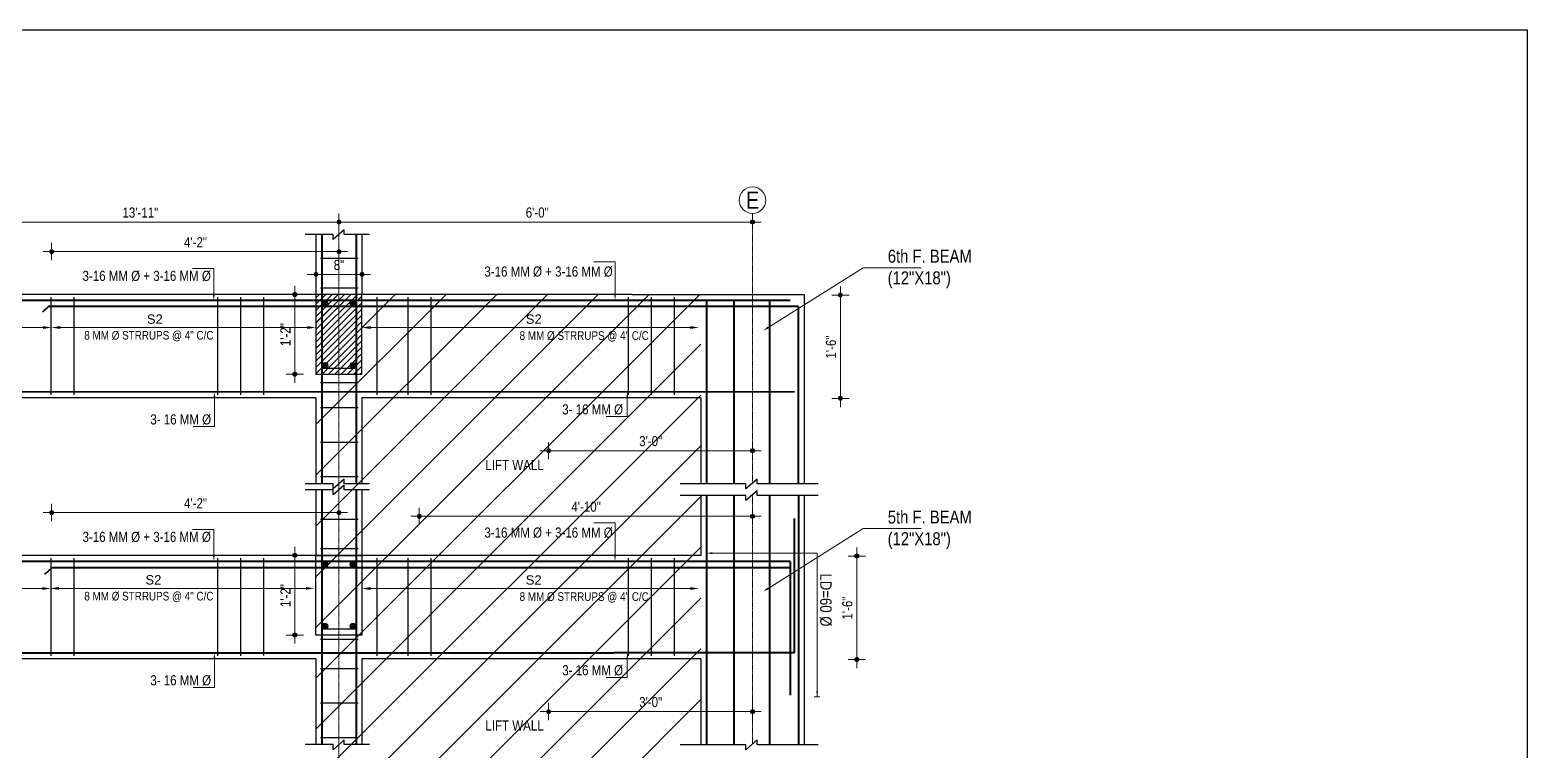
# Model space of a CAD drawing. Header units: inches. Extents: x 57837 to 133168, y 6972 to 27776.
# Drawn here: x 67440 to 68482, y 9462 to 9963 of the extents above; entities that cross this region are included whole.
import ezdxf

# ---------------------------------------------------------------- set-up
doc = ezdxf.new("R2010")
doc.units = ezdxf.units.IN
doc.header["$MEASUREMENT"] = 0
doc.linetypes.add('CENTER', pattern=[2, 1.25, -0.25, 0.25, -0.25])
doc.linetypes.add('CENTER2', pattern=[1.125, 0.75, -0.125, 0.125, -0.125])
for name, color, linetype, lineweight in [('CENTER', 9, 'CENTER', 5), ('DIM', 2, 'Continuous', 13), ('HACTH', 153, 'Continuous', 5), ('ROD', 1, 'Continuous', 40), ('STIRRUPS', 4, 'Continuous', 30)]:
    doc.layers.add(name, color=color, linetype=linetype, lineweight=lineweight)
for name, color, linetype in [('elevation', 3, 'Continuous'), ('text', 255, 'Continuous'), ('walls', 32, 'Continuous')]:
    doc.layers.add(name, color=color, linetype=linetype)
doc.styles.add('Arial', font='arial.ttf', dxfattribs={"height": 6.5})
doc.styles.get("Standard").update_dxf_attribs({"font": 'ARIALN.TTF', "height": 7})

msp = doc.modelspace()

# ---------------------------------------------------------------- hatches: boundary and pattern name
at = {"lineweight": 13}
h = msp.add_hatch(color=256, dxfattribs=at)
edge = h.paths.add_edge_path()
edge.add_arc((67654.7, 9829.4), 1.42, 0, 360)
h = msp.add_hatch(color=256, dxfattribs=at)
edge = h.paths.add_edge_path()
edge.add_arc((67654.7, 9829.4), 1.42, 0, 360)
h = msp.add_hatch(color=256, dxfattribs=at)
edge = h.paths.add_edge_path()
edge.add_arc((67942.7, 9829.4), 1.42, 0, 360)
h = msp.add_hatch(color=256, dxfattribs=at)
edge = h.paths.add_edge_path()
edge.add_arc((67454.7, 9808.8), 1.42, 0, 360)
h = msp.add_hatch(color=256, dxfattribs=at)
edge = h.paths.add_edge_path()
edge.add_arc((67654.7, 9808.8), 1.42, 0, 360)
h = msp.add_hatch(color=256, dxfattribs=at)
edge = h.paths.add_edge_path()
edge.add_arc((67638.7, 9792.9), 1.42, 0, 360)
h = msp.add_hatch(color=256, dxfattribs=at)
edge = h.paths.add_edge_path()
edge.add_arc((67670.7, 9792.9), 1.42, 0, 360)
h = msp.add_hatch(color=256, dxfattribs=at)
edge = h.paths.add_edge_path()
edge.add_arc((67624, 9778.9), 1.42, 0, 360)
h = msp.add_hatch(color=256, dxfattribs=at)
edge = h.paths.add_edge_path()
edge.add_arc((67624, 9778.9), 1.42, 0, 360)
h = msp.add_hatch(color=256, dxfattribs=at)
edge = h.paths.add_edge_path()
edge.add_arc((67624, 9778.9), 1.42, 0, 360)
h = msp.add_hatch(color=256, dxfattribs=at)
edge = h.paths.add_edge_path()
edge.add_arc((68003.9, 9778.5), 1.42, 0, 360)
h = msp.add_hatch(color=256, dxfattribs=at)
edge = h.paths.add_edge_path()
edge.add_arc((67624, 9723.4), 1.42, 0, 360)
h = msp.add_hatch(color=256, dxfattribs=at)
edge = h.paths.add_edge_path()
edge.add_arc((67624, 9723.4), 1.42, 0, 360)
h = msp.add_hatch(color=256, dxfattribs=at)
edge = h.paths.add_edge_path()
edge.add_arc((67624, 9723.4), 1.42, 0, 360)
h = msp.add_hatch(color=256, dxfattribs=at)
edge = h.paths.add_edge_path()
edge.add_arc((68003.9, 9706.5), 1.42, 0, 360)
h = msp.add_hatch(color=256, dxfattribs=at)
edge = h.paths.add_edge_path()
edge.add_arc((67800.7, 9670.1), 1.42, 0, 360)
h = msp.add_hatch(color=256, dxfattribs=at)
edge = h.paths.add_edge_path()
edge.add_arc((67942.7, 9670.1), 1.42, 0, 360)
h = msp.add_hatch(color=256, dxfattribs=at)
edge = h.paths.add_edge_path()
edge.add_arc((67454.7, 9627), 1.42, 0, 360)
h = msp.add_hatch(color=256, dxfattribs=at)
edge = h.paths.add_edge_path()
edge.add_arc((67654.7, 9627), 1.42, 0, 360)
h = msp.add_hatch(color=256, dxfattribs=at)
edge = h.paths.add_edge_path()
edge.add_arc((67710.7, 9624.4), 1.42, 0, 360)
h = msp.add_hatch(color=256, dxfattribs=at)
edge = h.paths.add_edge_path()
edge.add_arc((67942.7, 9624.4), 1.42, 0, 360)
h = msp.add_hatch(color=256, dxfattribs=at)
edge = h.paths.add_edge_path()
edge.add_arc((67624, 9597.2), 1.42, 0, 360)
h = msp.add_hatch(color=256, dxfattribs=at)
edge = h.paths.add_edge_path()
edge.add_arc((68015.3, 9596.7), 1.42, 0, 360)
h = msp.add_hatch(color=256, dxfattribs=at)
edge = h.paths.add_edge_path()
edge.add_arc((67624, 9541.7), 1.42, 0, 360)
h = msp.add_hatch(color=256, dxfattribs=at)
edge = h.paths.add_edge_path()
edge.add_arc((68015.3, 9524.7), 1.42, 0, 360)
h = msp.add_hatch(color=256, dxfattribs=at)
edge = h.paths.add_edge_path()
edge.add_arc((67800.7, 9488.4), 1.42, 0, 360)
h = msp.add_hatch(color=256, dxfattribs=at)
edge = h.paths.add_edge_path()
edge.add_arc((67942.7, 9488.4), 1.42, 0, 360)
at = {"layer": 'HACTH'}
h = msp.add_hatch(color=1, dxfattribs=at)
edge = h.paths.add_edge_path()
edge.add_arc((67644.8, 9772.6), 2.08, 0, 360)
h = msp.add_hatch(color=1, dxfattribs=at)
edge = h.paths.add_edge_path()
edge.add_arc((67664.6, 9772.6), 2.08, 0, 360)
h = msp.add_hatch(color=1, dxfattribs=at)
edge = h.paths.add_edge_path()
edge.add_arc((67644.8, 9729.5), 2.08, 0, 360)
h = msp.add_hatch(color=1, dxfattribs=at)
edge = h.paths.add_edge_path()
edge.add_arc((67664.6, 9729.5), 2.08, 0, 360)
h = msp.add_hatch(color=1, dxfattribs=at)
edge = h.paths.add_edge_path()
edge.add_arc((67644.8, 9590.9), 2.08, 0, 360)
h = msp.add_hatch(color=1, dxfattribs=at)
edge = h.paths.add_edge_path()
edge.add_arc((67664.6, 9590.9), 2.08, 0, 360)
h = msp.add_hatch(color=1, dxfattribs=at)
edge = h.paths.add_edge_path()
edge.add_arc((67644.8, 9547.8), 2.08, 0, 360)
h = msp.add_hatch(color=1, dxfattribs=at)
edge = h.paths.add_edge_path()
edge.add_arc((67664.6, 9547.8), 2.08, 0, 360)

# ---------------------------------------------------------------- linework, layer by layer
at = {"color": 1}
for p, q in [((65792, 9963.2), (68482, 9963.2)), ((68482, 9963.2), (68482, 7842.4))]:
    msp.add_line(p, q, dxfattribs=at)
at = {"lineweight": 13}
for p, q in [((67654.7, 9835.4), (67654.7, 9823.4)), ((67654.7, 9823.4), (67654.7, 9835.4)), ((67942.7, 9835.4), (67942.7, 9823.4)), ((67648.7, 9829.4), (67660.7, 9829.4)), ((67660.7, 9829.4), (67648.7, 9829.4)), ((67936.7, 9829.4), (67948.7, 9829.4)), ((67454.7, 9802.8), (67454.7, 9814.8)), ((67654.7, 9814.8), (67654.7, 9802.8)), ((67460.7, 9808.8), (67448.7, 9808.8)), ((67638.7, 9786.9), (67638.7, 9798.9)), ((67648.7, 9808.8), (67660.7, 9808.8)), ((67670.7, 9798.9), (67670.7, 9786.9)), ((67644.7, 9792.9), (67632.7, 9792.9)), ((67664.7, 9792.9), (67676.7, 9792.9)), ((67618, 9778.9), (67630, 9778.9)), ((67618, 9778.9), (67630, 9778.9)), ((67618, 9778.9), (67630, 9778.9)), ((67624, 9772.9), (67624, 9784.9)), ((67624, 9772.9), (67624, 9784.9)), ((67624, 9772.9), (67624, 9784.9)), ((67997.9, 9778.5), (68009.9, 9778.5)), ((68003.9, 9772.5), (68003.9, 9784.5)), ((67624, 9729.4), (67624, 9717.4)), ((67624, 9729.4), (67624, 9717.4)), ((67624, 9729.4), (67624, 9717.4)), ((67630, 9723.4), (67618, 9723.4)), ((67630, 9723.4), (67618, 9723.4)), ((67630, 9723.4), (67618, 9723.4)), ((68009.9, 9706.5), (67997.9, 9706.5)), ((68003.9, 9712.5), (68003.9, 9700.5)), ((67800.7, 9664.1), (67800.7, 9676.1)), ((67942.7, 9676.1), (67942.7, 9664.1)), ((67806.7, 9670.1), (67794.7, 9670.1)), ((67936.7, 9670.1), (67948.7, 9670.1)), ((67454.7, 9621), (67454.7, 9633)), ((67654.7, 9633), (67654.7, 9621)), ((67460.7, 9627), (67448.7, 9627)), ((67648.7, 9627), (67660.7, 9627)), ((67716.7, 9624.4), (67704.7, 9624.4)), ((67710.7, 9618.4), (67710.7, 9630.4)), ((67936.7, 9624.4), (67948.7, 9624.4)), ((67942.7, 9630.4), (67942.7, 9618.4)), ((67624, 9591.2), (67624, 9603.2)), ((68015.3, 9590.7), (68015.3, 9602.7)), ((67618, 9597.2), (67630, 9597.2)), ((68009.3, 9596.7), (68021.3, 9596.7)), ((67630, 9541.7), (67618, 9541.7)), ((67624, 9547.7), (67624, 9535.7)), ((68015.3, 9530.7), (68015.3, 9518.7)), ((68021.3, 9524.7), (68009.3, 9524.7)), ((67806.7, 9488.4), (67794.7, 9488.4)), ((67800.7, 9482.4), (67800.7, 9494.4)), ((67936.7, 9488.4), (67948.7, 9488.4)), ((67942.7, 9494.4), (67942.7, 9482.4))]:
    msp.add_line(p, q, dxfattribs=at)
for p, q in [((67638.7, 9820.7), (67638.7, 9778.9)), ((67670.7, 9820.7), (67670.7, 9778.9)), ((67858.8, 9778.9), (66950.7, 9778.9)), ((67670.7, 9778.9), (67638.7, 9778.9)), ((67638.7, 9778.9), (67638.7, 9723.4)), ((67670.7, 9723.4), (67670.7, 9778.9)), ((67858.8, 9778.9), (67978.7, 9778.9)), ((67978.7, 9778.9), (67978.7, 9706.9)), ((67638.7, 9723.4), (67670.7, 9723.4)), ((67638.7, 9706.9), (67022.7, 9706.9)), ((67638.7, 9706.9), (67638.7, 9647.1)), ((67906.7, 9706.9), (67670.7, 9706.9)), ((67670.7, 9706.9), (67670.7, 9647.1)), ((67906.7, 9706.9), (67906.7, 9647.1)), ((67978.7, 9706.9), (67978.7, 9647.1)), ((67638.7, 9642.8), (67638.7, 9597.2)), ((67670.7, 9642.8), (67670.7, 9597.2)), ((67906.7, 9639), (67906.7, 9597.2)), ((67978.7, 9639.3), (67978.7, 9525.2)), ((67978.7, 9639.3), (67978.7, 9597.2)), ((67978.7, 9639), (67978.7, 9597.2)), ((67858.8, 9597.2), (67022.7, 9597.2)), ((67638.7, 9597.2), (67670.7, 9597.2)), ((67638.7, 9541.7), (67638.7, 9597.2)), ((67670.7, 9597.2), (67670.7, 9541.7)), ((67906.7, 9597.2), (67858.8, 9597.2)), ((67670.7, 9541.7), (67638.7, 9541.7)), ((67638.7, 9525.2), (67022.7, 9525.2)), ((67638.7, 9525.2), (67638.7, 9465.4)), ((67906.7, 9525.2), (67670.7, 9525.2)), ((67670.7, 9525.2), (67670.7, 9465.4)), ((67906.7, 9525.2), (67906.7, 9465.3)), ((67978.7, 9525.2), (67978.7, 9465.3))]:
    msp.add_line(p, q)
for centre in [(67654.7, 9829.4), (67654.7, 9829.4), (67942.7, 9829.4), (67454.7, 9808.8), (67654.7, 9808.8), (67638.7, 9792.9), (67670.7, 9792.9), (67624, 9778.9), (67624, 9778.9), (67624, 9778.9), (68003.9, 9778.5), (67624, 9723.4), (67624, 9723.4), (67624, 9723.4), (68003.9, 9706.5), (67800.7, 9670.1), (67942.7, 9670.1), (67454.7, 9627), (67654.7, 9627), (67710.7, 9624.4), (67942.7, 9624.4), (67624, 9597.2), (68015.3, 9596.7), (67624, 9541.7), (68015.3, 9524.7), (67800.7, 9488.4), (67942.7, 9488.4)]:
    msp.add_circle(centre, 1.42, dxfattribs=at)
at = {"layer": 'CENTER', "linetype": 'CENTER2', "lineweight": 5}
for p, q in [((67654.7, 8347.2), (67654.7, 9835.4)), ((67654.7, 8347.2), (67654.7, 9835.4)), ((67942.7, 9835.4), (67942.7, 9647.6)), ((67942.7, 9639.4), (67942.7, 9465.8))]:
    msp.add_line(p, q, dxfattribs=at)
at = {"layer": 'DIM'}
for p, q in [((67650.7, 9829.4), (66990.7, 9829.4)), ((67658.7, 9829.4), (67938.7, 9829.4)), ((67458.7, 9808.8), (67650.7, 9808.8)), ((67642.7, 9792.9), (67666.7, 9792.9)), ((67624, 9774.9), (67624, 9727.4)), ((67624, 9774.9), (67624, 9727.4)), ((67624, 9774.9), (67624, 9727.4)), ((68003.9, 9774.5), (68003.9, 9710.5)), ((67938.7, 9670.1), (67804.7, 9670.1)), ((67458.7, 9627), (67650.7, 9627)), ((67714.7, 9624.4), (67938.7, 9624.4)), ((67624, 9593.2), (67624, 9545.7)), ((68015.3, 9592.7), (68015.3, 9528.7)), ((67938.7, 9488.4), (67804.7, 9488.4))]:
    msp.add_line(p, q, dxfattribs=at)
at = {"layer": 'DIM', "ltscale": 3, "extrusion": (0, 0, -1)}
for p, q in [((67847, 9801.6), (67832.1, 9801.6)), ((67847, 9779), (67847, 9801.6)), ((67568, 9707), (67568, 9686.9)), ((67568, 9686.9), (67553.2, 9686.9)), ((67847, 9619.8), (67832.1, 9619.8)), ((67847, 9597.3), (67847, 9619.8)), ((67914.7, 9598.7), (67987.7, 9598.7)), ((67987.7, 9598.7), (67987.7, 9498.6)), ((67568, 9525.2), (67568, 9505.2)), ((67568, 9505.2), (67553.2, 9505.2))]:
    msp.add_line(p, q, dxfattribs=at)
at = {"layer": 'DIM', "ltscale": 3}
for p, q in [((67567.6, 9797.1), (67552.7, 9797.1)), ((67567.6, 9779), (67567.6, 9797.1)), ((67855.5, 9707), (67855.5, 9693.9)), ((67855.5, 9693.9), (67840.7, 9693.9)), ((67567.6, 9615.3), (67552.7, 9615.3)), ((67567.6, 9597.3), (67567.6, 9615.3)), ((67855.5, 9525.2), (67855.5, 9512.2)), ((67987.7, 9502.6), (67987.7, 9519.8)), ((67855.5, 9512.2), (67840.7, 9512.2)), ((67989.6, 9498.6), (67985.7, 9498.6))]:
    msp.add_line(p, q, dxfattribs=at)
at = {"layer": 'DIM', "lineweight": 13}
for p, q in [((67953.6, 9755.9), (68019.7, 9797.5)), ((68019.7, 9797.5), (68060.2, 9797.5)), ((67953.6, 9574.2), (68019.7, 9615.8)), ((68019.7, 9615.8), (68060.2, 9615.8))]:
    msp.add_line(p, q, dxfattribs=at)
at = {"layer": 'DIM', "lineweight": 9}
for p, q in [((67448.7, 9755.9), (67200.7, 9755.9)), ((67632.7, 9755.9), (67460.7, 9755.9)), ((67899.3, 9755.9), (67676.7, 9755.9)), ((67448.2, 9574.1), (67200.7, 9574.1)), ((67631.7, 9574.2), (67459.7, 9574.2)), ((67899.3, 9574.1), (67676.7, 9574.1))]:
    msp.add_line(p, q, dxfattribs=at)
at = {"layer": 'DIM'}
msp.add_circle((67942.7, 9844.6), 9.23, dxfattribs=at)
at = {"layer": 'DIM', "ltscale": 3}
for points in [[(67568.3, 9779), (67567.6, 9775), (67566.9, 9779)], [(67854.9, 9707), (67855.5, 9711), (67856.2, 9707)], [(67568.3, 9597.3), (67567.6, 9593.3), (67566.9, 9597.3)], [(67854.9, 9525.2), (67855.5, 9529.2), (67856.2, 9525.2)], [(67988.4, 9502.6), (67987.7, 9498.6), (67987.1, 9502.6)]]:
    msp.add_solid(points, dxfattribs=at)
at = {"layer": 'DIM', "ltscale": 3, "extrusion": (0, 0, -1)}
for points in [[(-67846.3, 9779), (-67847, 9775), (-67847.6, 9779)], [(-67568.7, 9707), (-67568, 9711), (-67567.4, 9707)], [(-67846.3, 9597.3), (-67847, 9593.3), (-67847.6, 9597.3)], [(-67914.7, 9599.4), (-67910.7, 9598.7), (-67914.7, 9598.1)], [(-67568.7, 9525.2), (-67568, 9529.2), (-67567.4, 9525.2)]]:
    msp.add_solid(points, dxfattribs=at)
at = {"layer": 'DIM'}
for points in [[(67448.7, 9756.9), (67448.7, 9754.9), (67454.7, 9755.9)], [(67460.7, 9756.9), (67460.7, 9754.9), (67454.7, 9755.9)], [(67632.7, 9756.9), (67632.7, 9754.9), (67638.7, 9755.9)], [(67676.7, 9756.9), (67676.7, 9754.9), (67670.7, 9755.9)], [(67899.3, 9756.9), (67899.3, 9754.9), (67905.3, 9755.9)], [(67448.2, 9575.1), (67448.2, 9573.1), (67454.2, 9574.1)], [(67459.7, 9575.2), (67459.7, 9573.2), (67453.7, 9574.2)], [(67631.7, 9575.2), (67631.7, 9573.2), (67637.7, 9574.2)], [(67676.7, 9575.1), (67676.7, 9573.1), (67670.7, 9574.1)], [(67899.3, 9575.1), (67899.3, 9573.1), (67905.3, 9574.1)]]:
    msp.add_solid(points, dxfattribs=at)
at = {"layer": 'DIM', "lineweight": 13}
for points in [[(67954, 9755.4), (67950.2, 9753.8), (67953.2, 9756.5)], [(67954, 9573.6), (67950.2, 9572.1), (67953.2, 9574.8)]]:
    msp.add_solid(points, dxfattribs=at)
at = {"layer": 'elevation'}
for p, q in [((67978.7, 9639.3), (67978.7, 9597.6)), ((67978.7, 9639), (67978.7, 9597.2))]:
    msp.add_line(p, q, dxfattribs=at)
at = {"layer": 'HACTH'}
for p, q in [((67638.7, 9759.1), (67658.6, 9778.9)), ((67638.7, 9723.7), (67693.9, 9778.9)), ((67638.7, 9688.4), (67729.3, 9778.9)), ((67638.7, 9653), (67764.6, 9778.9)), ((67638.7, 9617.6), (67800, 9778.9)), ((67638.7, 9582.3), (67835.3, 9778.9)), ((67638.7, 9546.9), (67870.7, 9778.9)), ((67638.7, 9511.6), (67906.1, 9778.9)), ((67638.7, 9776.6), (67641.1, 9778.9)), ((67638.7, 9772.2), (67645.5, 9778.9)), ((67638.7, 9767.8), (67649.9, 9778.9)), ((67638.7, 9763.3), (67654.3, 9778.9)), ((67638.7, 9758.9), (67658.7, 9778.9)), ((67638.7, 9754.5), (67663.1, 9778.9)), ((67638.7, 9750.1), (67667.6, 9778.9)), ((67638.7, 9745.7), (67670.7, 9777.7)), ((67638.7, 9741.2), (67670.7, 9773.2)), ((67638.7, 9736.8), (67670.7, 9768.8)), ((67638.7, 9732.4), (67670.7, 9764.4)), ((67638.7, 9728), (67670.7, 9760)), ((67638.7, 9723.6), (67670.7, 9755.6)), ((67643, 9723.4), (67670.7, 9751.1)), ((67647.4, 9723.4), (67670.7, 9746.7)), ((67638.7, 9476.2), (67906.7, 9744.2)), ((67651.8, 9723.4), (67670.7, 9742.3)), ((67656.2, 9723.4), (67670.7, 9737.9)), ((67660.7, 9723.4), (67670.7, 9733.5)), ((67665.1, 9723.4), (67670.7, 9729)), ((67669.5, 9723.4), (67670.7, 9724.6)), ((67638.7, 9440.9), (67906.7, 9708.9)), ((67638.7, 9405.5), (67906.7, 9673.5)), ((67638.7, 9370.2), (67906.7, 9638.2)), ((67638.7, 9334.8), (67906.7, 9602.8)), ((67638.7, 9299.5), (67906.7, 9567.5)), ((67638.7, 9264.1), (67906.7, 9532.1)), ((67638.7, 9228.7), (67906.7, 9496.7))]:
    msp.add_line(p, q, dxfattribs=at)
at = {"layer": 'ROD'}
for p, q in [((67642.7, 9820.7), (67642.7, 9647.1)), ((67666.7, 9820.7), (67666.7, 9647.1)), ((67969, 9774.7), (66959, 9774.7)), ((67452.5, 9770.5), (67448.4, 9766.6)), ((67974.7, 9770.5), (67452.5, 9770.5)), ((67910.7, 9774.7), (67910.7, 9647.1)), ((67929.6, 9774.7), (67929.6, 9647.1)), ((67954.6, 9774.7), (67954.6, 9647.1)), ((67974.7, 9647.1), (67974.7, 9770.5)), ((67972, 9711.1), (66959, 9710.9)), ((67642.7, 9642.9), (67642.7, 9465.4)), ((67666.7, 9642.9), (67666.7, 9465.4)), ((67910.7, 9639), (67910.7, 9465.3)), ((67929.6, 9638.9), (67929.6, 9465.3)), ((67954.6, 9638.9), (67954.6, 9465.3)), ((67974.7, 9639), (67974.7, 9465.3)), ((67972, 9529.3), (67972, 9622.8)), ((67969, 9593), (66986.7, 9593)), ((67969, 9593), (67969, 9499.8)), ((67450, 9584), (67455, 9588.8)), ((67455, 9588.8), (67969, 9588.8)), ((66986.7, 9529.2), (67846.1, 9529.2)), ((67972, 9529.3), (67846.1, 9529.2))]:
    msp.add_line(p, q, dxfattribs=at)
at = {"layer": 'STIRRUPS'}
for p, q in [((67642, 9804.1), (67668, 9804.1)), ((67642, 9783.6), (67668, 9783.6)), ((67454.2, 9777), (67454.2, 9709)), ((67454.2, 9777), (67454.2, 9709)), ((67470.2, 9777), (67470.2, 9709)), ((67570.1, 9777), (67570.1, 9709)), ((67586.1, 9777), (67586.1, 9709)), ((67602.1, 9777), (67602.1, 9709.1)), ((67602.1, 9777), (67602.1, 9709.1)), ((67642.7, 9774.7), (67666.7, 9774.7)), ((67642.7, 9727.4), (67642.7, 9774.7)), ((67666.7, 9774.7), (67666.7, 9727.4)), ((67681.2, 9777), (67681.2, 9709)), ((67681.2, 9777), (67681.2, 9709)), ((67702.7, 9777), (67702.7, 9709)), ((67702.7, 9777), (67702.7, 9709)), ((67718.7, 9777), (67718.7, 9709)), ((67856.1, 9777), (67856.1, 9709)), ((67872.1, 9777), (67872.1, 9709)), ((67888.1, 9777), (67888.1, 9709)), ((67666.7, 9727.4), (67642.7, 9727.4)), ((67642, 9717.6), (67668, 9717.6)), ((67642, 9700.1), (67668, 9700.1)), ((67642, 9676.1), (67668, 9676.1)), ((67642, 9652.1), (67668, 9652.1)), ((67642, 9622.4), (67668, 9622.4)), ((67642, 9601.9), (67668, 9601.9)), ((67454.2, 9595.2), (67454.2, 9527.2)), ((67454.2, 9595.2), (67454.2, 9527.2)), ((67470.2, 9595.2), (67470.2, 9527.2)), ((67570.1, 9595.3), (67570.1, 9527.3)), ((67586.1, 9595.3), (67586.1, 9527.3)), ((67602.1, 9595.3), (67602.1, 9527.4)), ((67602.1, 9595.3), (67602.1, 9527.4)), ((67642.7, 9593), (67666.7, 9593)), ((67642.7, 9545.7), (67642.7, 9593)), ((67666.7, 9593), (67666.7, 9545.7)), ((67681.2, 9595.2), (67681.2, 9527.2)), ((67681.2, 9595.2), (67681.2, 9527.2)), ((67702.7, 9595.2), (67702.7, 9527.2)), ((67702.7, 9595.2), (67702.7, 9527.2)), ((67718.7, 9595.2), (67718.7, 9527.2)), ((67856.1, 9595.2), (67856.1, 9527.2)), ((67872.1, 9595.3), (67872.1, 9527.3)), ((67888.1, 9595.3), (67888.1, 9527.3)), ((67642, 9538.9), (67668, 9538.9)), ((67666.7, 9545.7), (67642.7, 9545.7)), ((67642, 9518.4), (67668, 9518.4)), ((67642, 9494.4), (67668, 9494.4)), ((67642, 9470.4), (67668, 9470.4))]:
    msp.add_line(p, q, dxfattribs=at)
at = {"layer": 'STIRRUPS', "color": 1}
for centre in [(67644.8, 9772.6), (67664.6, 9772.6), (67644.8, 9729.5), (67664.6, 9729.5), (67644.8, 9590.9), (67664.6, 9590.9), (67644.8, 9547.8), (67664.6, 9547.8)]:
    msp.add_circle(centre, 2.08, dxfattribs=at)
at = {"layer": 'walls', "color": 6}
for p, q in [((67650.6, 9820.7), (67631.3, 9820.7)), ((67658.4, 9823.9), (67650.6, 9817.1)), ((67650.6, 9817.1), (67650.6, 9820.7)), ((67658.4, 9820.7), (67658.4, 9823.9)), ((67675.9, 9820.7), (67658.4, 9820.7)), ((67650.6, 9647.1), (67631.3, 9647.1)), ((67650.6, 9642.9), (67631.3, 9642.9)), ((67658.4, 9650.3), (67650.6, 9643.5)), ((67650.6, 9643.5), (67650.6, 9647.1)), ((67658.4, 9646.1), (67650.6, 9639.3)), ((67650.6, 9639.3), (67650.6, 9642.9)), ((67658.4, 9647.1), (67658.4, 9650.3)), ((67675.9, 9647.1), (67658.4, 9647.1)), ((67658.4, 9642.9), (67658.4, 9646.1)), ((67675.9, 9642.9), (67658.4, 9642.9)), ((67938.1, 9647.1), (67892.3, 9647.1)), ((67945.9, 9650.3), (67938.1, 9643.5)), ((67938.1, 9643.5), (67938.1, 9647.1)), ((67945.9, 9647.1), (67945.9, 9650.3)), ((67988.4, 9647.1), (67945.9, 9647.1)), ((67938.1, 9639), (67892.3, 9639)), ((67945.9, 9642.2), (67938.1, 9635.4)), ((67938.1, 9635.4), (67938.1, 9639)), ((67945.9, 9639), (67945.9, 9642.2)), ((67988.4, 9639), (67945.9, 9639)), ((67650.6, 9465.4), (67631.3, 9465.4)), ((67658.4, 9468.6), (67650.6, 9461.8)), ((67650.6, 9461.8), (67650.6, 9465.4)), ((67658.4, 9465.4), (67658.4, 9468.6)), ((67675.9, 9465.4), (67658.4, 9465.4)), ((67938.1, 9465.3), (67892.3, 9465.3)), ((67945.9, 9468.6), (67938.1, 9461.8)), ((67938.1, 9461.8), (67938.1, 9465.3)), ((67945.9, 9465.3), (67945.9, 9468.6)), ((67988.4, 9465.3), (67945.9, 9465.3))]:
    msp.add_line(p, q, dxfattribs=at)

# ---------------------------------------------------------------- texts
at = {"layer": 'DIM'}
for s, p in [('13\'-11"', (67504, 9832.5)), ('6\'-0"', (67784.8, 9832.5)), ('4\'-2"', (67546.9, 9811.8)), ('8"', (67651.1, 9796)), ('3\'-0"', (67863.8, 9673.3)), ('4\'-2"', (67546.9, 9630)), ('4\'-10"', (67816.6, 9627.6)), ('3\'-0"', (67863.8, 9491.5))]:
    msp.add_text(s, height=7, dxfattribs=at).set_placement(p)
at = {"layer": 'DIM', "style": 'Arial'}
for p in [(67521, 9758.5), (67784.8, 9758.5), (67520, 9576.9), (67784.8, 9576.8)]:
    msp.add_text('S2', height=6.5, dxfattribs=at).set_placement(p)
at = {"layer": 'DIM'}
for s, p in [('1\'-2"', (67621, 9743)), ('1\'-2"', (67621, 9742.9)), ('1\'-2"', (67621, 9743)), ('1\'-6"', (68000.8, 9734.3)), ('1\'-2"', (67621, 9561.2)), ('1\'-6"', (68012.2, 9552.5))]:
    msp.add_text(s, height=7, rotation=90, dxfattribs=at).set_placement(p)
at = {"layer": 'text'}
for s, height, p in [('E', 12, (67938.1, 9838.6)), ('6th F. BEAM', 9, (68036.9, 9801.1)), ('3-16 MM Ø + 3-16 MM Ø', 7, (67476.2, 9788.4)), ('3-16 MM Ø + 3-16 MM Ø', 7, (67756, 9791.4)), ('(12"X18")', 9, (68036.8, 9786)), ('8 MM Ø STRRUPS @ 4" C/C', 6, (67477.4, 9747.5)), ('8 MM Ø STRRUPS @ 4" C/C', 6, (67780.5, 9747.3)), ('3- 16 MM Ø', 7, (67523.4, 9688.4)), ('3- 16 MM Ø', 7, (67810.2, 9695.4)), ('LIFT WALL', 7, (67756.7, 9656.7)), ('5th F. BEAM', 9, (68036.9, 9619.4)), ('3-16 MM Ø + 3-16 MM Ø', 7, (67476.2, 9606.6)), ('3-16 MM Ø + 3-16 MM Ø', 7, (67756, 9609.6)), ('(12"X18")', 9, (68036.8, 9604.3)), ('8 MM Ø STRRUPS @ 4" C/C', 6, (67477.4, 9565.8)), ('8 MM Ø STRRUPS @ 4" C/C', 6, (67780.5, 9565.5)), ('3- 16 MM Ø', 7, (67810.2, 9513.7)), ('3- 16 MM Ø', 7, (67523.4, 9506.7)), ('LIFT WALL', 7, (67756.7, 9475.2))]:
    msp.add_text(s, height=height, dxfattribs=at).set_placement(p)
msp.add_text('LD=60 Ø', height=8, rotation=270, dxfattribs=at).set_placement((67989.8, 9584.6))

doc.saveas('drawing.dxf')
